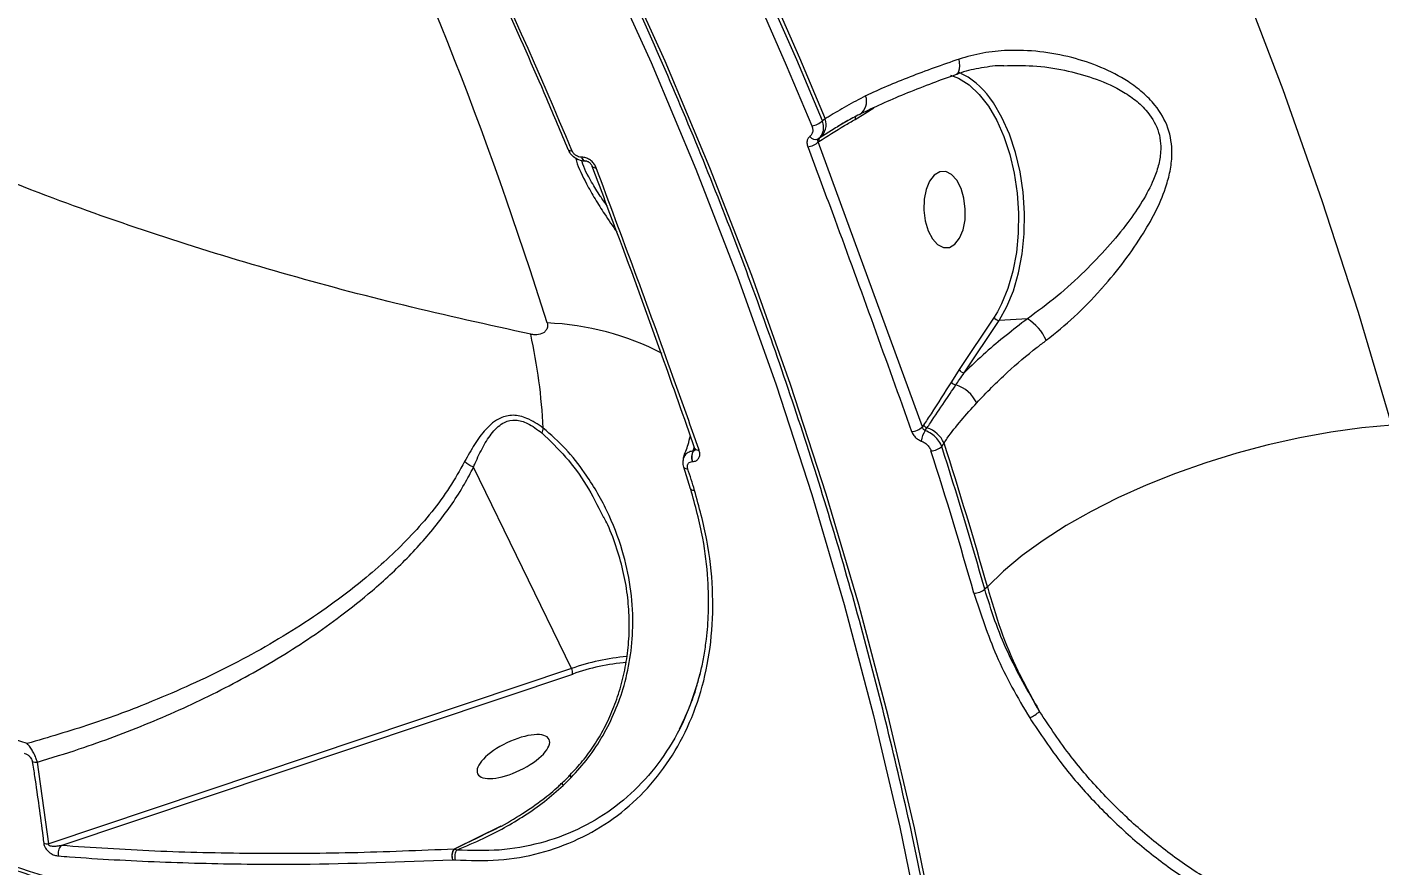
# Model space of a CAD drawing. Header units: millimetres. Extents: x -6028 to 5958, y -6064 to 4137.
# Drawn here: x 1152.5 to 1311.6, y -724.3 to -625.7 of the extents above; entities that cross this region are included whole.
import ezdxf

# ---------------------------------------------------------------- set-up
doc = ezdxf.new("R2010")
doc.units = ezdxf.units.MM
for name, color, linetype in [('DIKOM_ОБЪЕКТ', 7, 'Continuous'), ('DIKOM_РАЗМЕР_ЗОНА', 7, 'Continuous'), ('DIKOM_РАЗМЕР_ОБЪЕКТА', 7, 'Continuous')]:
    doc.layers.add(name, color=color, linetype=linetype)
doc.styles.add('style1', font='arial.ttf', dxfattribs={"width": 0.8})
doc.dimstyles.new('1-50', dxfattribs={"dimtxt": 300, "dimasz": 200, "dimexe": 100, "dimexo": 0, "dimgap": 100, "dimtad": 1, "dimtxsty": 'style1', "dimcen": 200, "dimclrd": 7, "dimclre": 7, "dimclrt": 7, "dimadec": 1, "dimazin": 2, "dimtfac": 1, "dimtmove": 0, "dimatfit": 2, "dimfxl": 0, "dimlwd": 25, "dimlwe": 18, "dimarcsym": 0})

# ---------------------------------------------------------------- blocks, each defined once
blk = doc.blocks.new('*D9')
at = {"layer": 'Defpoints', "color": 0, "transparency": 16777216}
for p in [(-6027.56, 1459.58), (4556.58, 1382.7), (4556.58, -5964.37)]:
    blk.add_point(p, dxfattribs=at)
at = {"layer": 'DIKOM_РАЗМЕР_ЗОНА', "color": 7, "lineweight": 18, "transparency": 16777216}
for p, q in [((-6027.56, 1459.58), (-6027.56, -6064.37)), ((4556.58, 1382.7), (4556.58, -6064.37))]:
    blk.add_line(p, q, dxfattribs=at)
at = {"layer": 'DIKOM_РАЗМЕР_ЗОНА', "color": 7, "lineweight": 25, "transparency": 16777216}
blk.add_line((-5827.56, -5964.37), (4356.58, -5964.37), dxfattribs=at)
at = {"layer": 'DIKOM_РАЗМЕР_ЗОНА', "color": 7, "transparency": 16777216}
for points in [[(-5827.56, -5931.03), (-5827.56, -5997.7), (-6027.56, -5964.37)], [(4356.58, -5931.03), (4356.58, -5997.7), (4556.58, -5964.37)]]:
    blk.add_solid(points, dxfattribs=at)
at = {"layer": 'DIKOM_РАЗМЕР_ЗОНА', "color": 7, "transparency": 16777216, "insert": (157.08, -5711.2), "char_height": 300, "attachment_point": 5, "style": 'style1'}
blk.add_mtext('10600', dxfattribs=at)
blk = doc.blocks.new('*D11')
at = {"layer": 'Defpoints', "color": 0, "transparency": 16777216}
for p in [(259.43, 2965.58), (1920.55, -3002.33), (4022.59, -3002.33)]:
    blk.add_point(p, dxfattribs=at)
at = {"layer": 'DIKOM_РАЗМЕР_ОБЪЕКТА', "color": 7, "lineweight": 18, "transparency": 16777216}
for p, q in [((259.43, 2965.58), (4122.59, 2965.58)), ((1920.55, -3002.33), (4122.59, -3002.33))]:
    blk.add_line(p, q, dxfattribs=at)
at = {"layer": 'DIKOM_РАЗМЕР_ОБЪЕКТА', "color": 7, "lineweight": 25, "transparency": 16777216}
blk.add_line((4022.59, 2765.58), (4022.59, -2802.33), dxfattribs=at)
at = {"layer": 'DIKOM_РАЗМЕР_ОБЪЕКТА', "color": 7, "transparency": 16777216}
for points in [[(3989.25, 2765.58), (4055.92, 2765.58), (4022.59, 2965.58)], [(3989.25, -2802.33), (4055.92, -2802.33), (4022.59, -3002.33)]]:
    blk.add_solid(points, dxfattribs=at)
at = {"layer": 'DIKOM_РАЗМЕР_ОБЪЕКТА', "color": 7, "transparency": 16777216, "insert": (3769.41, -24.42), "char_height": 300, "attachment_point": 5, "rotation": 90, "style": 'style1'}
blk.add_mtext('6000', dxfattribs=at)
blk = doc.blocks.new('*D12')
at = {"layer": 'Defpoints', "color": 0, "transparency": 16777216}
for p in [(3056.58, 1987.9), (-4027.97, 676.5), (3056.58, -3714.77)]:
    blk.add_point(p, dxfattribs=at)
at = {"layer": 'DIKOM_РАЗМЕР_ОБЪЕКТА', "color": 7, "lineweight": 18, "transparency": 16777216}
for p, q in [((3056.58, 1987.9), (3056.58, -3814.77)), ((-4027.97, 676.5), (-4027.97, -3814.77))]:
    blk.add_line(p, q, dxfattribs=at)
at = {"layer": 'DIKOM_РАЗМЕР_ОБЪЕКТА', "color": 7, "lineweight": 25, "transparency": 16777216}
blk.add_line((-3827.97, -3714.77), (2856.58, -3714.77), dxfattribs=at)
at = {"layer": 'DIKOM_РАЗМЕР_ОБЪЕКТА', "color": 7, "transparency": 16777216}
for points in [[(-3827.97, -3681.44), (-3827.97, -3748.11), (-4027.97, -3714.77)], [(2856.58, -3681.44), (2856.58, -3748.11), (3056.58, -3714.77)]]:
    blk.add_solid(points, dxfattribs=at)
at = {"layer": 'DIKOM_РАЗМЕР_ОБЪЕКТА', "color": 7, "transparency": 16777216, "insert": (20, -3461.6), "char_height": 300, "attachment_point": 5, "style": 'style1'}
blk.add_mtext('7100', dxfattribs=at)

msp = doc.modelspace()

# ---------------------------------------------------------------- linework, layer by layer
at = {"layer": 'DIKOM_ОБЪЕКТ', "color": 7, "linetype": 'Continuous', "lineweight": 15}
for p, q in [((1249.871, -636.539), (1251.025, -635.843)), ((1251.025, -635.843), (1252.074, -635.168)), ((1247.402, -637.658), (1245.735, -638.709)), ((1246.361, -636.477), (1246.018, -636.696)), ((1249.062, -636.663), (1247.856, -637.384)), ((1245.735, -638.709), (1245.533, -638.838)), ((1245.541, -639.181), (1245.604, -639.141)), ((1257.772, -672.692), (1245.541, -639.181)), ((1217.711, -640.984), (1217.689, -640.985)), ((1218.967, -642.047), (1218.974, -642.064)), ((1266.196, -659.807), (1262.105, -665.956)), ((1266.606, -659.146), (1266.196, -659.807)), ((1270.117, -659.988), (1266.797, -660.179)), ((1262.706, -666.327), (1266.797, -660.179)), ((1262.105, -665.956), (1261.183, -667.399)), ((1257.92, -672.469), (1257.772, -672.692)), ((1230.831, -675.511), (1230.971, -675.052)), ((1230.854, -675.51), (1230.831, -675.511)), ((1231.03, -675.217), (1230.854, -675.51)), ((1231.063, -675.242), (1231.069, -675.257)), ((1260.052, -674.989), (1260.325, -674.584)), ((1216.526, -701.088), (1205.004, -677.439)), ((1230.529, -679.953), (1229.734, -677.424)), ((1230.729, -676.77), (1230.751, -676.769)), ((1220.204, -683.179), (1220.293, -683.346)), ((1265.418, -691.474), (1265.11, -691.763)), ((1216.526, -701.088), (1155.079, -721.701)), ((1156.54, -721.909), (1216.666, -701.739)), ((1155.079, -721.701), (1153.739, -712.095)), ((1215.536, -714.835), (1216.485, -713.903)), ((1208.208, -719.627), (1202.729, -722.325)), ((1203.777, -721.828), (1202.76, -722.315)), ((1202.536, -723.585), (1202.572, -723.583)), ((1202.572, -723.583), (1202.841, -723.584)), ((1202.76, -722.315), (1202.729, -722.325)), ((1203.033, -722.425), (1202.76, -722.315))]:
    msp.add_line(p, q, dxfattribs=at)
at = {"layer": 'DIKOM_ОБЪЕКТ', "color": 7, "linetype": 'Continuous', "lineweight": 15, "flags": 128}
for points in [[(1136.434, -492.24), (1145.637, -502.661), (1154.54, -513.297), (1163.137, -524.141), (1171.423, -535.185), (1179.391, -546.422), (1187.037, -557.846), (1194.355, -569.449), (1201.341, -581.222), (1207.99, -593.159), (1214.299, -605.251), (1220.262, -617.491), (1225.876, -629.87), (1231.137, -642.381), (1236.041, -655.015), (1240.587, -667.764), (1244.769, -680.62), (1248.587, -693.574), (1252.037, -706.617), (1255.117, -719.742), (1257.824, -732.939), (1260.158, -746.2)], [(1261.909, -746.37), (1259.568, -733.069), (1256.852, -719.832), (1253.763, -706.667), (1250.303, -693.585), (1246.474, -680.592), (1242.279, -667.697), (1237.72, -654.91), (1232.8, -642.238), (1227.524, -629.689), (1221.893, -617.273), (1215.912, -604.996), (1209.584, -592.867), (1202.915, -580.894), (1195.908, -569.085), (1188.567, -557.448), (1180.898, -545.99), (1172.906, -534.718), (1164.596, -523.64), (1155.973, -512.764), (1147.043, -502.096), (1137.812, -491.644)], [(1312.964, -672.487), (1309.045, -659.258), (1304.785, -646.12), (1300.186, -633.082), (1295.249, -620.15), (1289.979, -607.331), (1284.378, -594.632), (1278.449, -582.061), (1272.195, -569.625), (1265.619, -557.329), (1258.726, -545.181), (1251.519, -533.188), (1244.002, -521.356), (1236.179, -509.691), (1228.054, -498.2)], [(1218.974, -580.261), (1222.784, -587.122), (1226.485, -594.033), (1230.076, -600.993), (1233.557, -608.001), (1236.927, -615.054), (1240.184, -622.153), (1243.329, -629.294), (1246.361, -636.477)], [(1217.596, -581.488), (1221.377, -588.301), (1225.05, -595.163), (1228.615, -602.073), (1232.07, -609.03), (1235.415, -616.032), (1238.65, -623.078), (1241.774, -630.168), (1244.786, -637.298)], [(1246.018, -636.696), (1243, -629.55), (1239.869, -622.445), (1236.627, -615.383), (1233.274, -608.365), (1229.811, -601.392), (1226.239, -594.467), (1222.557, -587.589), (1218.768, -580.762)], [(1261.729, -631.273), (1261.804, -631.235), (1261.951, -631.092), (1262.062, -630.876), (1262.133, -630.592), (1262.162, -630.252), (1262.147, -629.867), (1262.09, -629.449)], [(1261.092, -631.356), (1262.024, -631.715), (1263.258, -632.491)], [(1263.258, -632.491), (1263.269, -632.499), (1264.45, -633.604), (1265.542, -635.005), (1266.522, -636.672), (1267.367, -638.568), (1268.059, -640.652), (1268.583, -642.878), (1268.927, -645.198), (1269.085, -647.56), (1269.051, -649.913), (1268.829, -652.206), (1268.421, -654.387), (1267.837, -656.41), (1267.09, -658.23), (1266.606, -659.146)], [(1266.797, -660.179), (1267.719, -658.552), (1268.489, -656.676), (1269.091, -654.589), (1269.512, -652.34), (1269.742, -649.976), (1269.776, -647.549), (1269.614, -645.113), (1269.258, -642.721), (1268.718, -640.425), (1268.004, -638.276), (1267.133, -636.321), (1266.123, -634.602), (1265.707, -634.018)], [(1216.122, -640.069), (1216.125, -640.076), (1216.131, -640.086)], [(1258.449, -649.627), (1258.951, -650.582), (1259.568, -651.258), (1260.252, -651.601), (1260.947, -651.583), (1261.596, -651.205), (1262.147, -650.498), (1262.555, -649.519), (1262.787, -648.348), (1262.825, -647.079), (1262.665, -645.816), (1262.32, -644.66), (1261.818, -643.705), (1261.201, -643.029), (1260.517, -642.686), (1259.823, -642.704), (1259.173, -643.082), (1258.623, -643.789), (1258.215, -644.768), (1257.982, -645.939), (1257.945, -647.208), (1258.105, -648.471), (1258.449, -649.627)], [(1312.964, -672.487), (1309.432, -672.816), (1305.811, -673.316), (1302.133, -673.982), (1298.433, -674.809), (1294.743, -675.79), (1291.098, -676.914), (1287.531, -678.172), (1284.074, -679.552), (1280.76, -681.042), (1277.617, -682.629), (1274.675, -684.297), (1271.96, -686.032), (1269.498, -687.817), (1267.311, -689.637), (1265.418, -691.474)], [(1229.734, -677.426), (1229.744, -677.45), (1229.789, -677.507), (1229.86, -677.554), (1229.954, -677.588), (1230.069, -677.61), (1230.201, -677.617)], [(1215.426, -714.539), (1215.414, -714.568), (1215.443, -714.671), (1215.536, -714.835)]]:
    msp.add_lwpolyline(points, dxfattribs=at)
at = {"layer": 'DIKOM_ОБЪЕКТ', "color": 7, "linetype": 'Continuous', "lineweight": 15}
for centre, radius, start, end in [((766.277, -800.294), 468.727, 17.3566, 34.44534), ((770.567, -824.354), 482.522, 22.43423, 29.51478), ((1258.561, -638.983), 8.701, 34.78651, 66.04499), ((1249.385, -634.424), 1.834, 303.67425, 20.31404), ((1244.541, -635.232), 2.08, 276.75859, 315.26454), ((1244.38, -637.125), 2.084, 310.54167, 18.11847), ((1250.326, -636.432), 0.467, 152.25241, 193.27422), ((1244.137, -637.763), 1.996, 274.4768, 314.69996), ((1245.227, -638.063), 0.833, 215.43946, 291.58571), ((1246.003, -639.025), 0.415, 130.19626, 196.12139), ((1216.469, -639.741), 0.482, 225.57446, 282.28869), ((1218.287, -640.848), 0.613, 192.95418, 262.06717), ((1218.306, -640.848), 0.61, 192.86242, 262.71298), ((1219.337, -641.762), 0.472, 219.6271, 281.85072), ((1266.794, -659.512), 0.667, 206.26528, 270.27885), ((1267.095, -664.9), 5.767, 24.48843, 58.38981), ((1212.164, -693.499), 33.068, 62.94476, 87.40607), ((1148.093, -675.879), 65.177, 2.68827, 12.4776), ((1262.703, -665.661), 0.667, 206.2644, 270.27973), ((1261.793, -667.069), 0.693, 208.37837, 263.79909), ((1260.54, -671.594), 4.013, 25.57867, 72.91761), ((1256.356, -671.149), 2.094, 274.30772, 312.528), ((1258.529, -672.162), 0.682, 206.73589, 251.88144), ((1214.996, -673.592), 1.955, 156.78892, 174.49433), ((1260.635, -674.78), 3.021, 146.77884, 171.84129), ((1257.255, -676.036), 3.396, 25.32022, 71.77264), ((1232.187, -676.254), 1.547, 151.26763, 199.45506), ((1232.209, -676.254), 1.546, 151.25586, 199.47032), ((1231.426, -674.952), 0.47, 220.44852, 282.4669), ((1258.704, -673.493), 2.014, 272.39856, 312.01809), ((786.541, -827.026), 495.96, 15.76929, 17.78887), ((786.914, -826.8), 496.896, 15.76898, 17.78926), ((787.197, -826.483), 496.913, 15.76511, 17.79937), ((791.206, -817.009), 460.594, 17.28583, 17.61599), ((1263.816, -690.253), 1.989, 270.54199, 310.60039), ((1225.324, -726.193), 26.602, 94.95479, 109.31456), ((1215.477, -701.654), 1.191, 355.89905, 28.37048), ((1225.079, -725.54), 25.244, 94.72417, 109.46888), ((1268.972, -703.494), 3.679, 292.67619, 314.31706), ((1153.604, -710.593), 1.508, 252.21844, 275.14212), ((1154.98, -720.185), 1.52, 250.76087, 273.73288), ((1157.382, -722.773), 1.206, 134.27191, 197.12184), ((1203.734, -723.124), 1.284, 141.52406, 201.06254), ((1203.74, -723.108), 1.261, 140.98904, 202.09119)]:
    msp.add_arc(centre, radius, start, end, dxfattribs=at)
at = {"layer": 'DIKOM_ОБЪЕКТ', "color": 7, "linetype": 'Continuous', "lineweight": 15, "extrusion": (0, 0, -1)}
msp.add_ellipse((1209.698, -711.44), major_axis=(-4.205, -2.022), ratio=0.3819809, dxfattribs=at)
at = {"layer": 'DIKOM_ОБЪЕКТ', "color": 7, "linetype": 'Continuous', "lineweight": 15}
for points, knots in [([(1261.386, -746.094), (1261.033, -743.968), (1260.011, -737.801), (1258.081, -727.627), (1255.494, -715.597), (1252.593, -703.631), (1249.387, -691.733), (1245.873, -679.91), (1242.056, -668.17), (1237.937, -656.518), (1233.519, -644.961), (1228.803, -633.504), (1223.793, -622.155), (1218.491, -610.919), (1212.899, -599.803), (1207.022, -588.813), (1200.862, -577.953), (1194.423, -567.232), (1187.708, -556.653), (1180.72, -546.224), (1173.464, -535.949), (1165.944, -525.835), (1158.164, -515.886), (1150.124, -506.111), (1143.182, -498.055), (1138.888, -493.284), (1137.428, -491.662)], [0, 0, 0, 0, 0.0228178, 0.0662199, 0.1096225, 0.1530249, 0.1964274, 0.2398294, 0.2832317, 0.3266334, 0.3700355, 0.4134368, 0.4568382, 0.5002394, 0.5436402, 0.5870409, 0.6304411, 0.6738412, 0.7172409, 0.7606405, 0.8040401, 0.8474388, 0.8908377, 0.9342362, 0.9776342, 1, 1, 1, 1]), ([(1262.195, -748.161), (1266.22, -748.525), (1277.144, -749.513), (1295.475, -750.648), (1317.272, -751.409), (1339.548, -751.581), (1362.189, -751.174), (1385.092, -750.186), (1408.187, -748.614), (1431.44, -746.451), (1454.809, -743.711), (1478.22, -740.408), (1501.564, -736.559), (1524.733, -732.18), (1547.651, -727.28), (1570.276, -721.857), (1592.576, -715.931), (1614.484, -709.523), (1635.9, -702.666), (1656.721, -695.39), (1676.879, -687.714), (1696.325, -679.643), (1715.042, -671.198), (1732.977, -662.409), (1750.049, -653.317), (1766.177, -643.964), (1781.301, -634.377), (1795.376, -624.568), (1808.399, -614.557), (1820.34, -604.377), (1831.144, -594.075), (1840.76, -583.7), (1848.751, -573.769), (1855.299, -564.298), (1860.591, -555.298), (1864.944, -546.302), (1868.342, -537.352), (1870.759, -528.527), (1872.189, -519.85), (1872.672, -512.212), (1872.43, -507.488), (1872.331, -505.563)], [0, 0, 0, 0, 0.0156528, 0.0424899, 0.0694116, 0.0963763, 0.123341, 0.1502627, 0.1770999, 0.2039369, 0.2308585, 0.2578233, 0.284788, 0.3117097, 0.3385468, 0.3653839, 0.3923055, 0.4192703, 0.446235, 0.4731567, 0.4999938, 0.5268308, 0.5537525, 0.5807172, 0.607682, 0.6346036, 0.6614407, 0.6882777, 0.7151993, 0.7421642, 0.7691288, 0.7960504, 0.8228874, 0.8459665, 0.8691683, 0.8923974, 0.9156265, 0.938828, 0.9615882, 0.9843481, 1, 1, 1, 1]), ([(1869.821, -528.624), (1869.762, -528.937), (1869.072, -532.606), (1866.527, -539.833), (1862.055, -550.279), (1856.088, -560.881), (1848.93, -571.389), (1840.59, -581.773), (1831.156, -592.003), (1820.472, -602.244), (1808.523, -612.461), (1795.319, -622.617), (1781.151, -632.489), (1766.092, -642.05), (1750.229, -651.278), (1733.305, -660.326), (1715.334, -669.152), (1696.353, -677.721), (1677.01, -685.748), (1657.418, -693.23), (1637.685, -700.18), (1617.256, -706.801), (1596.168, -713.057), (1574.475, -718.92), (1552.354, -724.336), (1529.864, -729.279), (1507.074, -733.732), (1483.908, -737.702), (1460.43, -741.155), (1436.717, -744.066), (1413.291, -746.37), (1390.226, -748.075), (1367.584, -749.199), (1345, -749.76), (1322.551, -749.735), (1300.334, -749.097), (1280.085, -747.978), (1267.483, -746.863), (1261.909, -746.37)], [0, 0, 0, 0, 0.0026547, 0.0310512, 0.0602728, 0.0895179, 0.1187392, 0.1471356, 0.175554, 0.2039507, 0.2331719, 0.2624172, 0.2916385, 0.320035, 0.3484534, 0.3768499, 0.4060713, 0.4353165, 0.4645379, 0.4919119, 0.5193056, 0.5466797, 0.57479, 0.6029214, 0.6310317, 0.6594283, 0.6878468, 0.7162434, 0.7454648, 0.77471, 0.8039315, 0.832328, 0.8607465, 0.8891431, 0.9183645, 0.9476098, 0.9768312, 1, 1, 1, 1]), ([(1869.862, -528.938), (1869.741, -529.478), (1869.247, -531.685), (1868.063, -535.583), (1866.307, -540.626), (1864.22, -545.688), (1861.829, -550.766), (1859.126, -555.863), (1856.113, -560.981), (1852.785, -566.12), (1849.147, -571.277), (1845.21, -576.435), (1840.988, -581.573), (1836.495, -586.675), (1831.734, -591.739), (1826.702, -596.767), (1821.4, -601.761), (1815.826, -606.724), (1809.979, -611.656), (1803.858, -616.558), (1797.46, -621.432), (1790.782, -626.28), (1783.826, -631.102), (1776.607, -635.885), (1769.156, -640.609), (1761.499, -645.257), (1753.646, -649.823), (1745.595, -654.31), (1737.341, -658.72), (1728.884, -663.054), (1720.22, -667.315), (1711.349, -671.503), (1702.266, -675.619), (1692.968, -679.665), (1683.453, -683.641), (1673.738, -687.54), (1663.865, -691.345), (1653.869, -695.042), (1643.766, -698.624), (1633.547, -702.097), (1623.211, -705.46), (1612.758, -708.715), (1602.187, -711.861), (1591.501, -714.898), (1580.698, -717.825), (1569.779, -720.643), (1558.742, -723.352), (1547.599, -725.949), (1536.381, -728.427), (1525.122, -730.778), (1513.845, -732.996), (1502.555, -735.081), (1491.25, -737.034), (1479.932, -738.856), (1468.598, -740.545), (1457.25, -742.102), (1445.889, -743.527), (1434.514, -744.821), (1423.125, -745.981), (1411.728, -747.009), (1400.347, -747.902), (1389.021, -748.656), (1377.777, -749.269), (1366.626, -749.741), (1355.564, -750.072), (1344.593, -750.264), (1333.71, -750.315), (1322.918, -750.226), (1312.215, -749.997), (1301.604, -749.628), (1291.082, -749.119), (1280.657, -748.465), (1271.041, -747.742), (1264.97, -747.172), (1262.287, -746.92)], [0, 0, 0, 0, 0.004518, 0.0184687, 0.0324104, 0.0463585, 0.0603234, 0.0743202, 0.0883637, 0.1024689, 0.1166507, 0.1308769, 0.1450498, 0.1591519, 0.1732005, 0.1872109, 0.2011992, 0.2151805, 0.2291698, 0.2431786, 0.2572225, 0.2713175, 0.2854794, 0.2997038, 0.3139069, 0.3280253, 0.3420835, 0.3560977, 0.3700836, 0.3840574, 0.3980348, 0.4120273, 0.42605, 0.4401191, 0.4542505, 0.4684558, 0.4826627, 0.4967713, 0.5108346, 0.5248637, 0.5388701, 0.5528653, 0.5668606, 0.580865, 0.5948886, 0.6089426, 0.6230383, 0.637187, 0.651354, 0.6654785, 0.6795547, 0.6935938, 0.7076073, 0.7216062, 0.7356021, 0.7496049, 0.7636233, 0.7776687, 0.7917523, 0.8058854, 0.8200563, 0.8342012, 0.8482911, 0.8623412, 0.8763626, 0.8903665, 0.9043643, 0.9183669, 0.9323818, 0.9464205, 0.9604939, 0.9746134, 0.9887818, 1, 1, 1, 1]), ([(1211.731, -661.796), (1206.718, -660.692), (1196.693, -658.482), (1182.362, -654.657), (1168.592, -650.462), (1155.012, -645.707), (1141.78, -640.379), (1129.041, -634.448), (1117.153, -628.048), (1106.199, -621.183), (1096.25, -613.868), (1087.618, -606.347), (1080.28, -598.667), (1074.135, -590.883), (1069.146, -582.762), (1066.074, -576.782), (1065.023, -573.435), (1064.882, -572.984)], [0, 0, 0, 0, 0.0651485, 0.1302971, 0.1960938, 0.2618902, 0.3346275, 0.4074204, 0.4801561, 0.5550362, 0.6299788, 0.7048574, 0.7753064, 0.8458078, 0.9162554, 0.9887358, 1, 1, 1, 1]), ([(1216.12, -640.064), (1215.295, -638.087), (1212.9, -632.35), (1208.711, -622.934), (1203.459, -611.858), (1197.912, -600.906), (1193.39, -592.492), (1190.714, -587.733), (1190.05, -586.552)], [0, 0, 0, 0, 0.1082647, 0.3141953, 0.5201273, 0.7260598, 0.931991, 1, 1, 1, 1]), ([(1262.09, -629.449), (1260.124, -630.14), (1256.133, -631.542), (1252.71, -633.025), (1251.114, -633.783), (1251.105, -633.788)], [0, 0, 0, 0, 0.4913992, 0.9970681, 1, 1, 1, 1]), ([(1272.343, -662.509), (1273.452, -661.616), (1275.674, -659.827), (1277.821, -657.588), (1279.779, -655.39), (1281.564, -653.214), (1283.69, -650.13), (1285.371, -647.141), (1286.414, -644.617), (1286.978, -642.401), (1287.211, -640.148), (1286.815, -637.499), (1285.42, -635.089), (1283.695, -633.341), (1281.589, -631.781), (1278.795, -630.342), (1275.273, -629.179), (1271.572, -628.491), (1268.052, -628.363), (1264.86, -628.663), (1263.013, -629.187), (1262.09, -629.449)], [0, 0, 0, 0, 0.0726906, 0.1455244, 0.1511327, 0.2173311, 0.2835411, 0.3377163, 0.3918165, 0.4254877, 0.4591108, 0.5134515, 0.5679361, 0.6044944, 0.6411219, 0.7029636, 0.7649121, 0.8309038, 0.896871, 0.9484535, 1, 1, 1, 1]), ([(1261.732, -631.283), (1260.803, -631.613), (1258.83, -632.316), (1256.003, -633.43), (1253.265, -634.602), (1251.402, -635.448), (1250.53, -635.896), (1250.422, -635.952)], [0, 0, 0, 0, 0.2203983, 0.4684729, 0.7169852, 0.9649617, 1, 1, 1, 1]), ([(1267.351, -630.227), (1267.235, -630.227), (1266.233, -630.227), (1264.449, -630.531), (1262.679, -630.889), (1261.836, -631.241), (1261.733, -631.284)], [0, 0, 0, 0, 0.0595391, 0.5108909, 0.9403078, 1, 1, 1, 1]), ([(1267.351, -630.235), (1268.481, -630.211), (1270.863, -630.16), (1274.392, -630.677), (1277.86, -631.604), (1280.594, -632.783), (1282.67, -634.116), (1284.325, -635.597), (1285.644, -637.716), (1285.899, -640.054), (1285.544, -642.02), (1284.856, -643.978), (1283.67, -646.209), (1281.847, -648.854), (1279.577, -651.6), (1276.789, -654.504), (1273.626, -657.412), (1271.3, -659.12), (1270.117, -659.988)], [0, 0, 0, 0, 0.0691964, 0.1458846, 0.215033, 0.2855714, 0.3247168, 0.3648284, 0.4218175, 0.478731, 0.5147202, 0.5516263, 0.6119402, 0.6734773, 0.7489876, 0.8258037, 0.9114605, 1, 1, 1, 1]), ([(1251.105, -633.788), (1250.336, -634.184), (1248.791, -634.979), (1247.29, -635.91), (1246.513, -636.384), (1246.361, -636.477)], [0, 0, 0, 0, 0.4439032, 0.8911107, 1, 1, 1, 1]), ([(1250.408, -635.961), (1249.869, -636.231), (1248.804, -636.764), (1247.867, -637.365), (1247.404, -637.662)], [0, 0, 0, 0, 0.50673114, 1, 1, 1, 1]), ([(1244.786, -637.298), (1244.832, -637.448), (1244.926, -637.748), (1244.862, -638.166), (1244.703, -638.421), (1244.575, -638.524), (1244.548, -638.546)], [0, 0, 0, 0, 0.30774, 0.6159063, 0.9191731, 1, 1, 1, 1]), ([(1245.533, -638.838), (1245.579, -638.801), (1245.797, -638.625), (1246.076, -638.191), (1246.214, -637.473), (1246.084, -636.955), (1246.018, -636.696)], [0, 0, 0, 0, 0.0813726, 0.3857997, 0.6937079, 1, 1, 1, 1]), ([(1245.604, -639.141), (1246.608, -638.505), (1248.024, -637.609), (1249.455, -636.78), (1249.871, -636.539)], [0, 0, 0, 0, 0.7088115, 1, 1, 1, 1]), ([(1244.548, -638.546), (1244.531, -638.56), (1244.412, -638.654), (1244.249, -638.89), (1244.168, -639.302), (1244.251, -639.602), (1244.293, -639.753)], [0, 0, 0, 0, 0.05237444, 0.36508985, 0.68273469, 1, 1, 1, 1]), ([(1245.541, -639.181), (1245.514, -639.14), (1245.462, -639.059), (1245.455, -638.942), (1245.493, -638.871), (1245.528, -638.842), (1245.533, -638.838)], [0, 0, 0, 0, 0.3346337, 0.6549086, 0.9518267, 1, 1, 1, 1]), ([(1218.203, -641.454), (1218.202, -641.454), (1217.996, -641.496), (1217.539, -641.388), (1216.905, -641.091), (1216.385, -640.614), (1216.219, -640.221), (1216.15, -640.056)], [0, 0, 0, 0, 0.0014322, 0.2472949, 0.5141784, 0.796854, 1, 1, 1, 1]), ([(1217.689, -640.985), (1217.675, -640.985), (1217.57, -640.988), (1217.36, -640.952), (1217.108, -640.833), (1216.879, -640.662), (1216.693, -640.461), (1216.609, -640.29), (1216.571, -640.213)], [0, 0, 0, 0, 0.0339977, 0.2522561, 0.470542, 0.597959, 0.8193037, 1, 1, 1, 1]), ([(1244.293, -639.753), (1244.506, -640.319), (1245.571, -643.152), (1249.708, -654.24), (1253.523, -664.888), (1256.514, -673.237)], [0, 0, 0, 0, 0.0512256, 0.2561263, 1, 1, 1, 1]), ([(1217.015, -641.104), (1217.043, -641.214), (1217.281, -642.145), (1218.129, -643.847), (1219.291, -645.918), (1220.506, -647.829), (1221.37, -649.075), (1221.853, -649.77)], [0, 0, 0, 0, 0.0399483, 0.3390589, 0.5378118, 0.7418139, 1, 1, 1, 1]), ([(1219.434, -642.225), (1219.365, -642.079), (1219.227, -641.786), (1218.861, -641.405), (1218.433, -641.127), (1218.03, -640.992), (1217.8, -640.986), (1217.711, -640.984)], [0, 0, 0, 0, 0.2182509, 0.4367659, 0.6530071, 0.8657539, 1, 1, 1, 1]), ([(1220.704, -646.7), (1220.433, -646.323), (1219.793, -645.429), (1218.753, -643.71), (1217.94, -642.21), (1217.756, -641.435), (1217.747, -641.396)], [0, 0, 0, 0, 0.2261648, 0.5352223, 0.9768492, 1, 1, 1, 1]), ([(1218.233, -641.453), (1218.225, -641.454), (1218.214, -641.454), (1218.204, -641.454), (1218.202, -641.455)], [0, 0, 0, 0, 0.78445292, 1, 1, 1, 1]), ([(1218.964, -642.047), (1218.961, -642.037), (1218.947, -641.992), (1218.877, -641.869), (1218.751, -641.719), (1218.598, -641.592), (1218.445, -641.506), (1218.314, -641.459), (1218.238, -641.453), (1218.232, -641.454), (1218.231, -641.454)], [0, 0, 0, 0, 0.0445108, 0.2037589, 0.3652711, 0.5213668, 0.6589749, 0.8026615, 0.9551966, 1, 1, 1, 1]), ([(1231.046, -675.264), (1229.755, -671.588), (1226.61, -662.642), (1222.569, -651.584), (1219.78, -644.255), (1218.949, -642.072)], [0, 0, 0, 0, 0.32877687, 0.80014927, 1, 1, 1, 1]), ([(1231.527, -675.41), (1231.324, -674.832), (1230.307, -671.943), (1226.351, -660.795), (1222.469, -650.373), (1219.434, -642.225)], [0, 0, 0, 0, 0.0517107, 0.2585528, 1, 1, 1, 1]), ([(1051.207, -657.181), (1052.438, -659.37), (1055.372, -664.588), (1061.473, -672.478), (1069.275, -680.865), (1078.376, -688.868), (1088.678, -696.496), (1100.155, -703.724), (1112.745, -710.52), (1126.394, -716.852), (1140.387, -722.422), (1154.551, -727.299), (1168.725, -731.556), (1183.607, -735.432), (1199.128, -738.91), (1215.147, -741.961), (1231.622, -744.578), (1246.721, -746.568), (1256.471, -747.579), (1260.444, -747.991)], [0, 0, 0, 0, 0.0472185, 0.1125997, 0.1777757, 0.2429519, 0.3083333, 0.3738193, 0.4393054, 0.504687, 0.5698627, 0.6259103, 0.6822552, 0.7386662, 0.7950778, 0.8514227, 0.9067032, 0.9619842, 1, 1, 1, 1]), ([(1260.543, -746.745), (1259.138, -746.611), (1254.342, -746.153), (1246.311, -745.226), (1236.47, -743.973), (1226.832, -742.579), (1217.405, -741.059), (1208.191, -739.411), (1199.185, -737.634), (1190.383, -735.728), (1181.784, -733.693), (1173.383, -731.528), (1165.18, -729.233), (1157.172, -726.807), (1149.356, -724.247), (1141.741, -721.558), (1134.349, -718.747), (1127.213, -715.824), (1120.352, -712.797), (1113.77, -709.669), (1107.464, -706.438), (1101.43, -703.104), (1095.666, -699.666), (1090.171, -696.122), (1084.943, -692.472), (1079.982, -688.714), (1075.286, -684.848), (1070.858, -680.873), (1066.708, -676.8), (1062.855, -672.645), (1059.308, -668.423), (1056.096, -664.135), (1053.705, -660.644), (1052.494, -658.557), (1052.14, -657.947)], [0, 0, 0, 0, 0.013565, 0.0462862, 0.0790181, 0.1116034, 0.1440386, 0.1763615, 0.208609, 0.240817, 0.2730232, 0.3052567, 0.3375491, 0.3699377, 0.4024588, 0.4351484, 0.4679098, 0.5005714, 0.5330717, 0.5654474, 0.5977356, 0.6299718, 0.662193, 0.6944312, 0.7267136, 0.7590748, 0.7915508, 0.8241757, 0.8569204, 0.8896142, 0.9221119, 0.9544555, 0.9866803, 1, 1, 1, 1]), ([(1260.158, -746.2), (1256.186, -745.787), (1245.482, -744.677), (1228.567, -742.406), (1209.643, -739.26), (1191.308, -735.532), (1173.642, -731.222), (1156.725, -726.328), (1140.931, -720.957), (1126.286, -715.141), (1112.793, -708.916), (1100.232, -702.183), (1088.688, -694.943), (1078.231, -687.208), (1069.07, -679.153), (1061.288, -670.796), (1055.651, -663.642), (1053.067, -659.143), (1052.194, -657.624)], [0, 0, 0, 0, 0.0386367, 0.1040871, 0.169588, 0.2350381, 0.3023898, 0.3697961, 0.4371474, 0.5025982, 0.5680986, 0.6335495, 0.7009009, 0.7683074, 0.8356585, 0.9011081, 0.9666081, 1, 1, 1, 1]), ([(1270.117, -659.988), (1268.435, -661.286), (1265.764, -663.347), (1263.532, -665.522), (1262.706, -666.327)], [0, 0, 0, 0, 0.6298984, 1, 1, 1, 1]), ([(1213.661, -660.465), (1213.681, -660.553), (1213.724, -660.737), (1213.688, -661.062), (1213.531, -661.385), (1213.139, -661.733), (1212.665, -661.86), (1212.141, -661.865), (1211.894, -661.824), (1211.731, -661.796)], [0, 0, 0, 0, 0.0767459, 0.1605446, 0.3174058, 0.4661388, 0.7624833, 0.8428358, 1, 1, 1, 1]), ([(1264.159, -669.862), (1265.322, -668.655), (1267.471, -666.425), (1270.379, -664), (1271.986, -662.78), (1272.343, -662.509)], [0, 0, 0, 0, 0.47868608, 0.88437361, 1, 1, 1, 1]), ([(1261.718, -667.759), (1261.859, -667.548), (1262.184, -667.065), (1262.517, -666.593), (1262.706, -666.327)], [0, 0, 0, 0, 0.4352681, 1, 1, 1, 1]), ([(1261.183, -667.399), (1260.39, -668.657), (1259.312, -670.367), (1258.211, -672.029), (1257.92, -672.469)], [0, 0, 0, 0, 0.735298, 1, 1, 1, 1]), ([(1258.317, -672.811), (1258.453, -672.607), (1259.13, -671.591), (1260.26, -669.922), (1261.271, -668.423), (1261.718, -667.759)], [0, 0, 0, 0, 0.1222897, 0.6114088, 1, 1, 1, 1]), ([(1260.325, -674.584), (1260.451, -674.395), (1261.526, -672.797), (1262.925, -671.237), (1264.159, -669.862)], [0, 0, 0, 0, 0.1178735, 1, 1, 1, 1]), ([(1213.199, -672.822), (1212.569, -672.393), (1211.423, -671.612), (1209.643, -671.207), (1207.924, -671.607), (1206.433, -672.885), (1205.1, -674.705), (1204.344, -676.079), (1203.963, -676.773)], [0, 0, 0, 0, 0.1672651, 0.3043192, 0.4416706, 0.6370355, 0.8167199, 1, 1, 1, 1]), ([(1204.999, -677.433), (1204.999, -677.432), (1205.066, -677.28), (1205.423, -676.44), (1206.108, -674.993), (1207.196, -673.282), (1208.451, -672.105), (1209.933, -671.778), (1211.504, -672.234), (1212.498, -672.987), (1213.05, -673.405)], [0, 0, 0, 0, 0.0002709, 0.0414467, 0.2242974, 0.4065724, 0.5849799, 0.712475, 0.8404466, 1, 1, 1, 1]), ([(1258.108, -673.125), (1258.059, -673.1), (1257.961, -673.048), (1257.849, -672.911), (1257.792, -672.786), (1257.776, -672.711), (1257.772, -672.692)], [0, 0, 0, 0, 0.292926, 0.5922979, 0.9005327, 1, 1, 1, 1]), ([(1213.05, -673.405), (1214.006, -674.318), (1215.942, -676.166), (1218.372, -679.489), (1219.592, -681.946), (1220.204, -683.179)], [0, 0, 0, 0, 0.32723415, 0.66234357, 1, 1, 1, 1]), ([(1216.485, -713.903), (1217.174, -713.148), (1218.572, -711.618), (1220.294, -708.965), (1221.712, -706.101), (1222.823, -702.916), (1223.552, -699.444), (1223.833, -695.549), (1223.541, -691.434), (1222.55, -686.977), (1220.786, -682.442), (1218.44, -678.471), (1215.892, -675.187), (1214.102, -673.615), (1213.199, -672.822)], [0, 0, 0, 0, 0.0637953, 0.1293406, 0.1956924, 0.2634247, 0.3422581, 0.4227078, 0.5170774, 0.6134022, 0.7254022, 0.839997, 0.9193182, 1, 1, 1, 1]), ([(1229.683, -676.284), (1229.882, -675.777), (1230.224, -674.902), (1230.419, -674.07), (1230.501, -673.721)], [0, 0, 0, 0, 0.5793298, 1, 1, 1, 1]), ([(1256.514, -673.237), (1256.532, -673.284), (1256.606, -673.475), (1256.817, -673.797), (1257.194, -674.149), (1257.494, -674.284), (1257.644, -674.351)], [0, 0, 0, 0, 0.0963802, 0.3985326, 0.699062, 1, 1, 1, 1]), ([(1258.108, -673.125), (1258.125, -673.099), (1258.195, -672.994), (1258.265, -672.889), (1258.317, -672.811)], [0, 0, 0, 0, 0.2498674, 1, 1, 1, 1]), ([(1260.052, -674.989), (1260.013, -674.893), (1259.88, -674.563), (1259.5, -674.023), (1258.861, -673.455), (1258.359, -673.235), (1258.108, -673.125)], [0, 0, 0, 0, 0.12097192, 0.41444217, 0.70694665, 1, 1, 1, 1]), ([(1230.831, -675.511), (1230.66, -675.544), (1230.299, -675.613), (1229.967, -675.892), (1229.781, -676.134), (1229.758, -676.269), (1229.753, -676.303)], [0, 0, 0, 0, 0.3363029, 0.7074545, 0.9268011, 1, 1, 1, 1]), ([(1230.751, -676.769), (1230.837, -676.761), (1231.057, -676.739), (1231.35, -676.576), (1231.566, -676.268), (1231.643, -675.861), (1231.566, -675.561), (1231.527, -675.41)], [0, 0, 0, 0, 0.13427, 0.3469457, 0.5632107, 0.7817033, 1, 1, 1, 1]), ([(1231.085, -675.382), (1231.073, -675.4), (1231.037, -675.46), (1230.952, -675.504), (1230.881, -675.509), (1230.854, -675.51)], [0, 0, 0, 0, 0.2195496, 0.6988065, 1, 1, 1, 1]), ([(1231.092, -675.388), (1231.092, -675.389), (1231.091, -675.39), (1231.092, -675.328), (1231.068, -675.263), (1231.06, -675.242)], [0, 0, 0, 0, 0.3733091, 0.7985073, 1, 1, 1, 1]), ([(1257.644, -674.351), (1257.795, -674.419), (1258.095, -674.553), (1258.471, -674.905), (1258.692, -675.24), (1258.766, -675.445), (1258.788, -675.505)], [0, 0, 0, 0, 0.2927305, 0.585106, 0.8788267, 1, 1, 1, 1]), ([(1203.963, -676.773), (1203.39, -677.791), (1201.658, -680.865), (1197.845, -685.501), (1191.981, -690.954), (1184.784, -696.161), (1176.308, -700.981), (1167.973, -704.747), (1160.031, -707.729), (1155.028, -709.188), (1152.526, -709.918)], [0, 0, 0, 0, 0.0588094, 0.1777186, 0.296817, 0.4509465, 0.6056242, 0.760043, 0.8800202, 1, 1, 1, 1]), ([(1153.739, -712.095), (1155.385, -711.591), (1159.851, -710.224), (1166.943, -707.56), (1174.885, -703.958), (1182.43, -699.781), (1188.466, -695.708), (1193.368, -691.791), (1197.27, -688.172), (1200.947, -684.005), (1203.474, -680.368), (1204.659, -678.101), (1205.004, -677.439)], [0, 0, 0, 0, 0.0783342, 0.2125913, 0.3472655, 0.4817928, 0.6158491, 0.6916658, 0.7820705, 0.8726187, 0.9628113, 1, 1, 1, 1]), ([(1204.999, -677.433), (1204.808, -677.339), (1204.458, -677.167), (1204.129, -676.921), (1203.987, -676.794), (1203.963, -676.773)], [0, 0, 0, 0, 0.4995479, 0.9156158, 1, 1, 1, 1]), ([(1205.004, -677.439), (1205.004, -677.438), (1205.003, -677.436), (1205.001, -677.434), (1204.999, -677.433), (1204.999, -677.433)], [0, 0, 0, 0, 0.45703087, 0.82968941, 1, 1, 1, 1]), ([(1229.745, -677.423), (1229.692, -677.223), (1229.59, -676.834), (1229.699, -676.455), (1229.753, -676.271)], [0, 0, 0, 0, 0.5143247, 1, 1, 1, 1]), ([(1230.201, -677.617), (1230.201, -677.615), (1230.171, -677.519), (1230.141, -677.326), (1230.188, -677.107), (1230.302, -676.929), (1230.472, -676.802), (1230.646, -676.78), (1230.729, -676.77)], [0, 0, 0, 0, 0.0044297, 0.2199222, 0.4356698, 0.5683043, 0.7939014, 1, 1, 1, 1]), ([(1202.841, -723.584), (1204.558, -723.644), (1207.988, -723.765), (1212.856, -722.89), (1217.402, -721.26), (1221.525, -718.838), (1225.138, -715.692), (1228.161, -711.884), (1230.532, -707.496), (1232.19, -702.61), (1233.097, -697.332), (1233.214, -691.764), (1232.599, -686.002), (1231.532, -682.101), (1230.997, -680.149)], [0, 0, 0, 0, 0.083618, 0.1671643, 0.2504164, 0.3338507, 0.4173029, 0.5004875, 0.5837386, 0.667138, 0.7504564, 0.8333959, 0.9166277, 1, 1, 1, 1]), ([(1231.346, -702.803), (1231.496, -702.275), (1231.797, -701.208), (1232.139, -699.473), (1232.462, -697.265), (1232.686, -694.322), (1232.615, -690.368), (1232.051, -685.496), (1231.075, -681.923), (1230.547, -679.993)], [0, 0, 0, 0, 0.0788682, 0.1593222, 0.2450518, 0.3826143, 0.553457, 0.7589286, 1, 1, 1, 1]), ([(1230.548, -679.965), (1230.557, -679.99), (1230.582, -680.059), (1230.736, -680.13), (1230.91, -680.142), (1230.997, -680.149)], [0, 0, 0, 0, 0.22518833, 0.61257263, 1, 1, 1, 1]), ([(1216.358, -713.591), (1216.861, -713.057), (1217.89, -711.965), (1219.235, -710.106), (1220.431, -708.067), (1221.451, -705.854), (1222.283, -703.462), (1222.898, -700.919), (1223.269, -698.263), (1223.366, -695.53), (1223.179, -692.73), (1222.703, -689.879), (1221.901, -687.015), (1221.106, -684.811), (1220.488, -683.612), (1220.337, -683.318)], [0, 0, 0, 0, 0.0652415, 0.133319, 0.2019406, 0.274294, 0.3502773, 0.4298361, 0.5125993, 0.5977113, 0.6851432, 0.7769627, 0.8715621, 0.9685708, 1, 1, 1, 1]), ([(1271.542, -706.127), (1270.221, -703.819), (1268.221, -700.323), (1266.253, -695.471), (1265.491, -692.999), (1265.11, -691.763)], [0, 0, 0, 0, 0.4928115, 0.7464025, 1, 1, 1, 1]), ([(1265.418, -691.474), (1265.904, -693.166), (1266.859, -696.492), (1268.923, -701.415), (1270.666, -704.55), (1271.542, -706.127)], [0, 0, 0, 0, 0.3395431, 0.6677584, 1, 1, 1, 1]), ([(1152.526, -709.918), (1148.6, -708.618), (1140.749, -706.02), (1129.642, -701.757), (1118.998, -697.252), (1112.394, -694.018), (1109.093, -692.401)], [0, 0, 0, 0, 0.2491207, 0.4982407, 0.7491201, 1, 1, 1, 1]), ([(1263.835, -692.242), (1264.639, -694.694), (1265.857, -698.409), (1268.246, -703.287), (1269.676, -705.689), (1270.39, -706.889)], [0, 0, 0, 0, 0.4927625, 0.7463778, 1, 1, 1, 1]), ([(1231.617, -701.794), (1231.135, -703.399), (1230.164, -706.635), (1227.815, -710.909), (1224.87, -714.656), (1221.332, -717.748), (1217.303, -720.13), (1212.85, -721.735), (1208.082, -722.598), (1204.717, -722.483), (1203.033, -722.425)], [0, 0, 0, 0, 0.1235295, 0.2489608, 0.373901, 0.4986333, 0.6242889, 0.7489362, 0.8743101, 1, 1, 1, 1]), ([(1229.243, -708.182), (1229.644, -707.328), (1230.387, -705.748), (1231.051, -703.923), (1231.307, -702.952), (1231.346, -702.803)], [0, 0, 0, 0, 0.4986087, 0.9233298, 1, 1, 1, 1]), ([(1317.183, -733.812), (1315.451, -733.715), (1311.98, -733.519), (1306.762, -732.491), (1301.611, -730.948), (1296.588, -728.839), (1291.748, -726.23), (1287.135, -723.149), (1282.808, -719.625), (1278.82, -715.718), (1274.949, -711.246), (1272.741, -707.928), (1271.542, -706.127)], [0, 0, 0, 0, 0.0977735, 0.1958577, 0.2936329, 0.3914594, 0.4895939, 0.5874246, 0.6858965, 0.7846794, 0.8831548, 1, 1, 1, 1]), ([(1270.39, -706.889), (1271.614, -708.725), (1273.87, -712.109), (1277.823, -716.668), (1281.898, -720.65), (1286.319, -724.243), (1291.033, -727.384), (1295.978, -730.044), (1301.111, -732.194), (1306.376, -733.767), (1311.709, -734.815), (1315.256, -735.015), (1317.027, -735.114)], [0, 0, 0, 0, 0.1166815, 0.2150843, 0.3137979, 0.4122015, 0.5100614, 0.6082276, 0.7060839, 0.8039551, 0.9021319, 1, 1, 1, 1]), ([(1087.886, -709.25), (1088.213, -710.047), (1089.747, -713.783), (1093.682, -719.966), (1099.64, -727.778), (1106.666, -735.074), (1114.823, -742.095), (1124.158, -748.801), (1134.657, -755.169), (1146.018, -761.026), (1158.156, -766.38), (1170.977, -771.243), (1184.752, -775.732), (1199.49, -779.809), (1215.1, -783.497), (1226.131, -785.557), (1231.644, -786.586)], [0, 0, 0, 0, 0.0215195, 0.1008876, 0.1754314, 0.2500341, 0.3245782, 0.4012952, 0.4780741, 0.554792, 0.6279875, 0.7012364, 0.774433, 0.8496028, 0.9248296, 1, 1, 1, 1]), ([(1153.739, -712.095), (1153.683, -711.923), (1153.571, -711.578), (1153.319, -711.04), (1153.031, -710.542), (1152.757, -710.161), (1152.593, -709.988), (1152.526, -709.918)], [0, 0, 0, 0, 0.20220454, 0.40429684, 0.61054857, 0.84105574, 1, 1, 1, 1]), ([(1152.188, -711.042), (1152.308, -711.089), (1152.519, -711.172), (1152.797, -711.391), (1152.982, -711.614), (1153.098, -711.829), (1153.129, -711.962), (1153.144, -712.029)], [0, 0, 0, 0, 0.31959776, 0.5618496, 0.72788752, 0.86404844, 1, 1, 1, 1]), ([(1153.144, -712.029), (1153.233, -712.614), (1153.68, -715.54), (1154.119, -718.737), (1154.446, -721.35), (1154.48, -721.619)], [0, 0, 0, 0, 0.183173, 0.9158784, 1, 1, 1, 1]), ([(1215.418, -714.533), (1215.633, -714.336), (1215.96, -714.035), (1216.259, -713.71), (1216.361, -713.598)], [0, 0, 0, 0, 0.6569191, 1, 1, 1, 1]), ([(1216.396, -713.625), (1216.38, -713.631), (1216.338, -713.649), (1216.405, -713.779), (1216.474, -713.886), (1216.485, -713.903)], [0, 0, 0, 0, 0.3223901, 0.8908773, 1, 1, 1, 1]), ([(1203.033, -722.425), (1204.082, -721.983), (1206.848, -720.818), (1210.291, -718.904), (1213.386, -716.761), (1214.82, -715.477), (1215.536, -714.835)], [0, 0, 0, 0, 0.2319357, 0.6115135, 0.8058704, 1, 1, 1, 1]), ([(1206.732, -720.37), (1207.128, -720.182), (1208.52, -719.523), (1210.677, -718.249), (1213.037, -716.6), (1214.584, -715.376), (1215.285, -714.655), (1215.412, -714.524)], [0, 0, 0, 0, 0.1253753, 0.4406687, 0.7177119, 0.948823, 1, 1, 1, 1]), ([(1208.206, -719.629), (1207.179, -720.156), (1205.713, -720.91), (1204.223, -721.617), (1203.777, -721.828)], [0, 0, 0, 0, 0.7003652, 1, 1, 1, 1]), ([(1154.48, -721.619), (1154.498, -721.717), (1154.536, -721.914), (1154.683, -722.209), (1154.907, -722.506), (1155.269, -722.82), (1155.74, -723.055), (1156.069, -723.104), (1156.229, -723.128)], [0, 0, 0, 0, 0.1098658, 0.220033, 0.3257337, 0.4925421, 0.7537286, 1, 1, 1, 1]), ([(1156.54, -721.909), (1156.374, -721.939), (1156.045, -722), (1155.615, -722.021), (1155.308, -721.985), (1155.159, -721.924), (1155.097, -721.869), (1155.076, -721.836), (1155.065, -721.8), (1155.06, -721.756), (1155.072, -721.721), (1155.079, -721.701)], [0, 0, 0, 0, 0.3169976, 0.6271281, 0.79142, 0.8704507, 0.8978529, 0.9255253, 0.9332562, 0.9603748, 1, 1, 1, 1]), ([(1202.729, -722.325), (1198.679, -722.495), (1190.581, -722.834), (1178.867, -722.886), (1167.457, -722.63), (1160.179, -722.149), (1156.54, -721.909)], [0, 0, 0, 0, 0.2492675, 0.4985374, 0.7492694, 1, 1, 1, 1]), ([(1156.229, -723.128), (1156.662, -723.16), (1158.823, -723.324), (1164.515, -723.689), (1173.509, -724.041), (1186.637, -724.18), (1196.535, -723.809), (1202.536, -723.585)], [0, 0, 0, 0, 0.0299893, 0.1499537, 0.3900714, 0.6301899, 1, 1, 1, 1]), ([(1203.033, -722.425), (1202.985, -722.502), (1202.889, -722.66), (1202.808, -722.967), (1202.785, -723.29), (1202.823, -723.488), (1202.841, -723.584)], [0, 0, 0, 0, 0.243682, 0.5000052, 0.7563586, 1, 1, 1, 1])]:
    msp.add_open_spline(points, degree=3, knots=knots, dxfattribs=at)

# ---------------------------------------------------------------- dimensions: what is measured, and where the dimension line sits
at = {"layer": 'DIKOM_РАЗМЕР_ЗОНА'}
dim = msp.add_linear_dim(base=(4556.575, -5964.368), p1=(-6027.562, 1459.576), p2=(4556.575, 1382.704), text='10600', dimstyle='1-50', dxfattribs=at)
dim.commit()
dim.dimension.update_dxf_attribs({"geometry": '*D9', "text_midpoint": (157.08, -5964.368), "dimtype": 160})
at = {"layer": 'DIKOM_РАЗМЕР_ОБЪЕКТА'}
dim = msp.add_linear_dim(base=(4022.586, -3002.33), p1=(259.433, 2965.575), p2=(1920.546, -3002.33), angle=90, text='6000', dimstyle='1-50', dxfattribs=at)
dim.commit()
dim.dimension.update_dxf_attribs({"geometry": '*D11', "text_midpoint": (4022.586, -24.423), "dimtype": 160})
dim = msp.add_linear_dim(base=(3056.575, -3714.774), p1=(-4027.972, 676.501), p2=(3056.575, 1987.897), text='7100', dimstyle='1-50', dxfattribs=at)
dim.commit()
dim.dimension.update_dxf_attribs({"geometry": '*D12', "text_midpoint": (20, -3714.774), "dimtype": 160})

doc.saveas('drawing.dxf')
